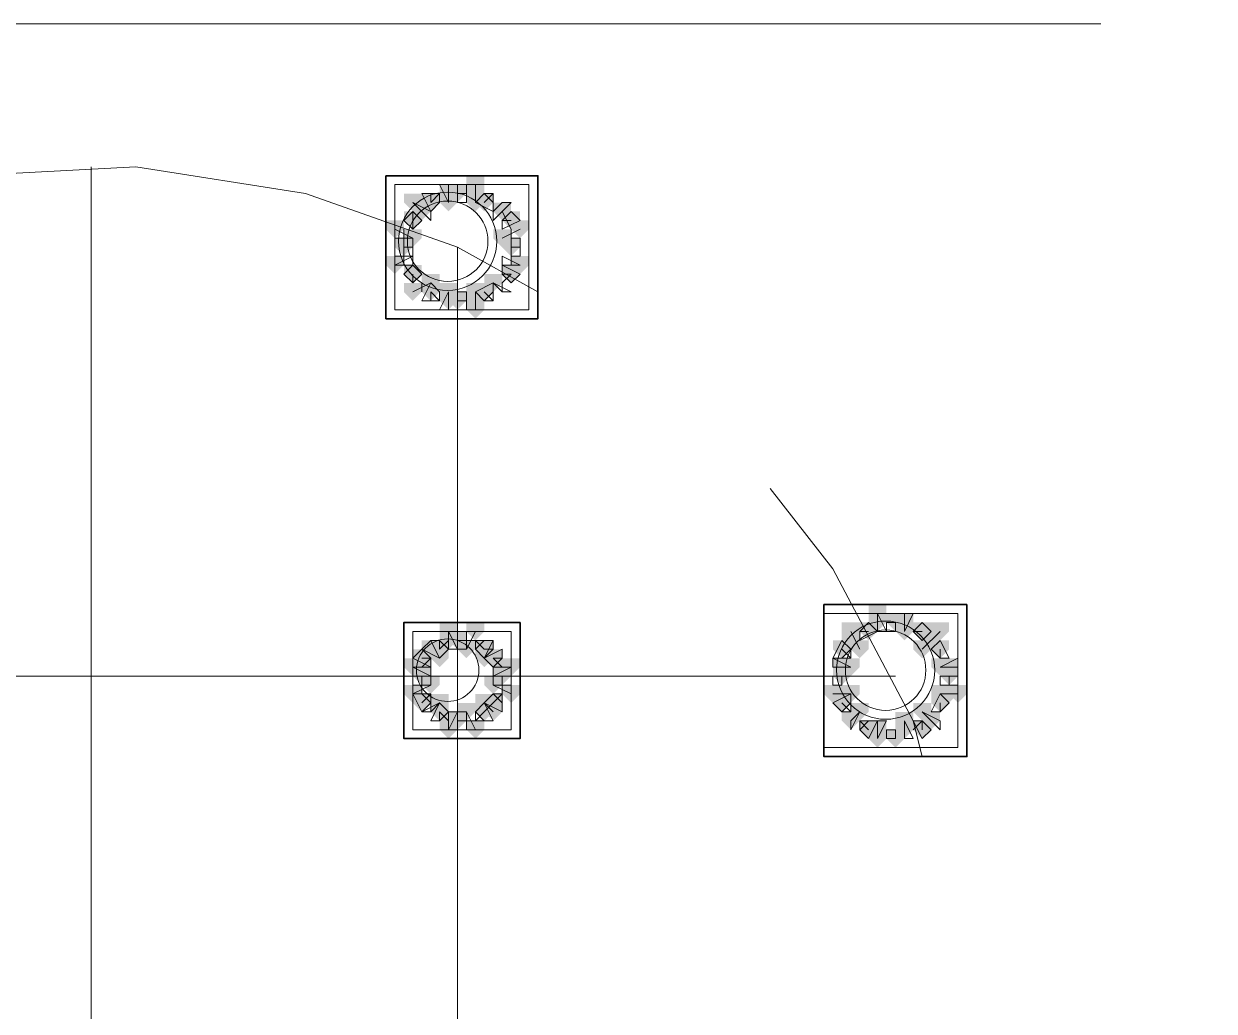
# Model space of a CAD drawing. Header units: millimetres. Extents: x 2315 to 4619, y 1334 to 1897.
# Drawn here: x 3723.54 to 3731.68, y 1554.92 to 1561.67 of the extents above; entities that cross this region are included whole.
import ezdxf

# ---------------------------------------------------------------- set-up
doc = ezdxf.new("R2010")
doc.units = ezdxf.units.MM
doc.linetypes.add('PDF_IMPORT', pattern=[1, 0.8, -0.2])
for name, color, linetype, true_color in [('PDF_10', 7, 'Continuous', 0x00b85c), ('PDF_AXIS', 7, 'Continuous', 0x00b85c), ('PDF_柱构件', 7, 'Continuous', 0x00b85c), ('PDF_转运站初步方案', 7, 'Continuous', 0x00b85c)]:
    doc.layers.add(name, color=color, linetype=linetype, true_color=true_color)
doc.layers.add('PDF_中心线层', color=1, linetype='Continuous')
doc.layers.add('PDF_粗实线层', color=7, linetype='Continuous')

msp = doc.modelspace()

# ---------------------------------------------------------------- hatches: boundary and pattern name
at = {"layer": 'PDF_10', "transparency": 33554559}
for points in [[(3726.3246, 1560.5093), (3726.2635, 1560.5093), (3726.2635, 1560.4482), (3726.3246, 1560.3871), (3726.3856, 1560.4482), (3726.3856, 1560.5093)], [(3726.3246, 1560.5093), (3726.2635, 1560.5093), (3726.2635, 1560.4482), (3726.3246, 1560.3871), (3726.3856, 1560.4482), (3726.3856, 1560.5093)], [(3726.5078, 1560.5703), (3726.4467, 1560.5703), (3726.4467, 1560.5093), (3726.5078, 1560.4482), (3726.5689, 1560.5093), (3726.5689, 1560.5703)], [(3726.5078, 1560.5703), (3726.4467, 1560.5703), (3726.4467, 1560.5093), (3726.5078, 1560.4482), (3726.5689, 1560.5093), (3726.5689, 1560.5703)], [(3726.6911, 1560.5093), (3726.63, 1560.5093), (3726.63, 1560.4482), (3726.6911, 1560.3871), (3726.7521, 1560.4482), (3726.7521, 1560.5093)], [(3726.6911, 1560.5093), (3726.63, 1560.5093), (3726.63, 1560.4482), (3726.6911, 1560.3871), (3726.7521, 1560.4482), (3726.7521, 1560.5093)], [(3726.2024, 1560.3871), (3726.1413, 1560.3871), (3726.1413, 1560.326), (3726.2024, 1560.2649), (3726.2635, 1560.326), (3726.2635, 1560.3871)], [(3726.2024, 1560.3871), (3726.1413, 1560.3871), (3726.1413, 1560.326), (3726.2024, 1560.2649), (3726.2635, 1560.326), (3726.2635, 1560.3871)], [(3726.2024, 1560.3871), (3726.1413, 1560.3871), (3726.1413, 1560.326), (3726.2024, 1560.2649), (3726.2635, 1560.326), (3726.2635, 1560.3871)], [(3726.8743, 1560.3871), (3726.8132, 1560.3871), (3726.8132, 1560.326), (3726.8743, 1560.2649), (3726.9354, 1560.326), (3726.9354, 1560.3871)], [(3726.8743, 1560.3871), (3726.8132, 1560.3871), (3726.8132, 1560.326), (3726.8743, 1560.2649), (3726.9354, 1560.326), (3726.9354, 1560.3871)], [(3726.1413, 1560.2039), (3726.0802, 1560.2039), (3726.0802, 1560.1428), (3726.1413, 1560.0817), (3726.2024, 1560.1428), (3726.2024, 1560.2039)], [(3726.1413, 1560.2039), (3726.0802, 1560.2039), (3726.0802, 1560.1428), (3726.1413, 1560.0817), (3726.2024, 1560.1428), (3726.2024, 1560.2039)], [(3726.8743, 1560.2039), (3726.8132, 1560.2039), (3726.8132, 1560.1428), (3726.8743, 1560.0817), (3726.9354, 1560.1428), (3726.9354, 1560.2039)], [(3726.8743, 1560.2039), (3726.8132, 1560.2039), (3726.8132, 1560.1428), (3726.8743, 1560.0817), (3726.9354, 1560.1428), (3726.9354, 1560.2039)], [(3726.2024, 1560.0206), (3726.1413, 1560.0206), (3726.1413, 1559.9595), (3726.2024, 1559.8985), (3726.2635, 1559.9595), (3726.2635, 1560.0206)], [(3726.2024, 1560.0206), (3726.1413, 1560.0206), (3726.1413, 1559.9595), (3726.2024, 1559.8985), (3726.2635, 1559.9595), (3726.2635, 1560.0206)], [(3726.2024, 1560.0206), (3726.1413, 1560.0206), (3726.1413, 1559.9595), (3726.2024, 1559.8985), (3726.2635, 1559.9595), (3726.2635, 1560.0206)], [(3726.8743, 1560.0206), (3726.8132, 1560.0206), (3726.8132, 1559.9595), (3726.8743, 1559.8985), (3726.9354, 1559.9595), (3726.9354, 1560.0206)], [(3726.8743, 1560.0206), (3726.8132, 1560.0206), (3726.8132, 1559.9595), (3726.8743, 1559.8985), (3726.9354, 1559.9595), (3726.9354, 1560.0206)], [(3726.3246, 1559.8985), (3726.2635, 1559.8985), (3726.2635, 1559.8374), (3726.3246, 1559.7763), (3726.3856, 1559.8374), (3726.3856, 1559.8985)], [(3726.3246, 1559.8985), (3726.2635, 1559.8985), (3726.2635, 1559.8374), (3726.3246, 1559.7763), (3726.3856, 1559.8374), (3726.3856, 1559.8985)], [(3726.6911, 1559.8985), (3726.63, 1559.8985), (3726.63, 1559.8374), (3726.6911, 1559.7763), (3726.7521, 1559.8374), (3726.7521, 1559.8985)], [(3726.6911, 1559.8985), (3726.63, 1559.8985), (3726.63, 1559.8374), (3726.6911, 1559.7763), (3726.7521, 1559.8374), (3726.7521, 1559.8985)], [(3726.5078, 1559.8374), (3726.4467, 1559.8374), (3726.4467, 1559.7763), (3726.5078, 1559.7152), (3726.5689, 1559.7763), (3726.5689, 1559.8374)], [(3726.5078, 1559.8374), (3726.4467, 1559.8374), (3726.4467, 1559.7763), (3726.5078, 1559.7152), (3726.5689, 1559.7763), (3726.5689, 1559.8374)], [(3729.3175, 1557.5774), (3729.2565, 1557.5774), (3729.2565, 1557.5163), (3729.3175, 1557.4552), (3729.3786, 1557.5163), (3729.3786, 1557.5774)], [(3729.3175, 1557.5774), (3729.2565, 1557.5774), (3729.2565, 1557.5163), (3729.3175, 1557.4552), (3729.3786, 1557.5163), (3729.3786, 1557.5774)], [(3729.5008, 1557.6385), (3729.4397, 1557.6385), (3729.4397, 1557.5774), (3729.5008, 1557.5163), (3729.5619, 1557.5774), (3729.5619, 1557.6385)], [(3729.5008, 1557.6385), (3729.4397, 1557.6385), (3729.4397, 1557.5774), (3729.5008, 1557.5163), (3729.5619, 1557.5774), (3729.5619, 1557.6385)], [(3729.684, 1557.5774), (3729.6229, 1557.5774), (3729.6229, 1557.5163), (3729.684, 1557.4552), (3729.7451, 1557.5163), (3729.7451, 1557.5774)], [(3729.684, 1557.5774), (3729.6229, 1557.5774), (3729.6229, 1557.5163), (3729.684, 1557.4552), (3729.7451, 1557.5163), (3729.7451, 1557.5774)], [(3729.684, 1557.5774), (3729.6229, 1557.5774), (3729.6229, 1557.5163), (3729.684, 1557.4552), (3729.7451, 1557.5163), (3729.7451, 1557.5774)], [(3726.5078, 1557.5163), (3726.4467, 1557.5163), (3726.4467, 1557.4552), (3726.5078, 1557.3941), (3726.5689, 1557.4552), (3726.5689, 1557.5163)], [(3726.5078, 1557.5163), (3726.4467, 1557.5163), (3726.4467, 1557.4552), (3726.5078, 1557.3941), (3726.5689, 1557.4552), (3726.5689, 1557.5163)], [(3726.3856, 1557.4552), (3726.3246, 1557.4552), (3726.3246, 1557.3941), (3726.3856, 1557.333), (3726.4467, 1557.3941), (3726.4467, 1557.4552)], [(3726.3856, 1557.4552), (3726.3246, 1557.4552), (3726.3246, 1557.3941), (3726.3856, 1557.333), (3726.4467, 1557.3941), (3726.4467, 1557.4552)], [(3726.6911, 1557.4552), (3726.63, 1557.4552), (3726.63, 1557.3941), (3726.6911, 1557.333), (3726.7521, 1557.3941), (3726.7521, 1557.4552)], [(3726.6911, 1557.4552), (3726.63, 1557.4552), (3726.63, 1557.3941), (3726.6911, 1557.333), (3726.7521, 1557.3941), (3726.7521, 1557.4552)], [(3729.1343, 1557.4552), (3729.0732, 1557.4552), (3729.0732, 1557.3941), (3729.1343, 1557.333), (3729.1954, 1557.3941), (3729.1954, 1557.4552)], [(3729.1343, 1557.4552), (3729.0732, 1557.4552), (3729.0732, 1557.3941), (3729.1343, 1557.333), (3729.1954, 1557.3941), (3729.1954, 1557.4552)], [(3729.8062, 1557.4552), (3729.7451, 1557.4552), (3729.7451, 1557.3941), (3729.8062, 1557.333), (3729.8673, 1557.3941), (3729.8673, 1557.4552)], [(3729.8062, 1557.4552), (3729.7451, 1557.4552), (3729.7451, 1557.3941), (3729.8062, 1557.333), (3729.8673, 1557.3941), (3729.8673, 1557.4552)], [(3726.2635, 1557.3941), (3726.2024, 1557.3941), (3726.2024, 1557.333), (3726.2635, 1557.272), (3726.3246, 1557.333), (3726.3246, 1557.3941)], [(3726.2635, 1557.3941), (3726.2024, 1557.3941), (3726.2024, 1557.333), (3726.2635, 1557.272), (3726.3246, 1557.333), (3726.3246, 1557.3941)], [(3726.7521, 1557.3941), (3726.6911, 1557.3941), (3726.6911, 1557.333), (3726.7521, 1557.272), (3726.8132, 1557.333), (3726.8132, 1557.3941)], [(3726.7521, 1557.3941), (3726.6911, 1557.3941), (3726.6911, 1557.333), (3726.7521, 1557.272), (3726.8132, 1557.333), (3726.8132, 1557.3941)], [(3726.2635, 1557.272), (3726.2024, 1557.272), (3726.2024, 1557.2109), (3726.2635, 1557.1498), (3726.3246, 1557.2109), (3726.3246, 1557.272)], [(3726.2635, 1557.272), (3726.2024, 1557.272), (3726.2024, 1557.2109), (3726.2635, 1557.1498), (3726.3246, 1557.2109), (3726.3246, 1557.272)], [(3726.8132, 1557.272), (3726.7521, 1557.272), (3726.7521, 1557.2109), (3726.8132, 1557.1498), (3726.8743, 1557.2109), (3726.8743, 1557.272)], [(3726.8132, 1557.272), (3726.7521, 1557.272), (3726.7521, 1557.2109), (3726.8132, 1557.1498), (3726.8743, 1557.2109), (3726.8743, 1557.272)], [(3729.1343, 1557.272), (3729.0732, 1557.272), (3729.0732, 1557.2109), (3729.1343, 1557.1498), (3729.1954, 1557.2109), (3729.1954, 1557.272)], [(3729.1343, 1557.272), (3729.0732, 1557.272), (3729.0732, 1557.2109), (3729.1343, 1557.1498), (3729.1954, 1557.2109), (3729.1954, 1557.272)], [(3729.8673, 1557.272), (3729.8062, 1557.272), (3729.8062, 1557.2109), (3729.8673, 1557.1498), (3729.9284, 1557.2109), (3729.9284, 1557.272)], [(3729.8673, 1557.272), (3729.8062, 1557.272), (3729.8062, 1557.2109), (3729.8673, 1557.1498), (3729.9284, 1557.2109), (3729.9284, 1557.272)], [(3726.2635, 1557.0887), (3726.2024, 1557.0887), (3726.2024, 1557.0276), (3726.2635, 1556.9666), (3726.3246, 1557.0276), (3726.3246, 1557.0887)], [(3726.2635, 1557.0887), (3726.2024, 1557.0887), (3726.2024, 1557.0276), (3726.2635, 1556.9666), (3726.3246, 1557.0276), (3726.3246, 1557.0887)], [(3726.7521, 1557.0887), (3726.6911, 1557.0887), (3726.6911, 1557.0276), (3726.7521, 1556.9666), (3726.8132, 1557.0276), (3726.8132, 1557.0887)], [(3726.7521, 1557.0887), (3726.6911, 1557.0887), (3726.6911, 1557.0276), (3726.7521, 1556.9666), (3726.8132, 1557.0276), (3726.8132, 1557.0887)], [(3729.1343, 1557.0887), (3729.0732, 1557.0887), (3729.0732, 1557.0276), (3729.1343, 1556.9666), (3729.1954, 1557.0276), (3729.1954, 1557.0887)], [(3729.1343, 1557.0887), (3729.0732, 1557.0887), (3729.0732, 1557.0276), (3729.1343, 1556.9666), (3729.1954, 1557.0276), (3729.1954, 1557.0887)], [(3729.8062, 1557.0887), (3729.7451, 1557.0887), (3729.7451, 1557.0276), (3729.8062, 1556.9666), (3729.8673, 1557.0276), (3729.8673, 1557.0887)], [(3729.8062, 1557.0887), (3729.7451, 1557.0887), (3729.7451, 1557.0276), (3729.8062, 1556.9666), (3729.8673, 1557.0276), (3729.8673, 1557.0887)], [(3726.3856, 1557.0276), (3726.3246, 1557.0276), (3726.3246, 1556.9666), (3726.3856, 1556.9055), (3726.4467, 1556.9666), (3726.4467, 1557.0276)], [(3726.3856, 1557.0276), (3726.3246, 1557.0276), (3726.3246, 1556.9666), (3726.3856, 1556.9055), (3726.4467, 1556.9666), (3726.4467, 1557.0276)], [(3726.6911, 1557.0276), (3726.63, 1557.0276), (3726.63, 1556.9666), (3726.6911, 1556.9055), (3726.7521, 1556.9666), (3726.7521, 1557.0276)], [(3726.6911, 1557.0276), (3726.63, 1557.0276), (3726.63, 1556.9666), (3726.6911, 1556.9055), (3726.7521, 1556.9666), (3726.7521, 1557.0276)], [(3726.5078, 1556.9666), (3726.4467, 1556.9666), (3726.4467, 1556.9055), (3726.5078, 1556.8444), (3726.5689, 1556.9055), (3726.5689, 1556.9666)], [(3726.5078, 1556.9666), (3726.4467, 1556.9666), (3726.4467, 1556.9055), (3726.5078, 1556.8444), (3726.5689, 1556.9055), (3726.5689, 1556.9666)], [(3726.5078, 1556.9666), (3726.4467, 1556.9666), (3726.4467, 1556.9055), (3726.5078, 1556.8444), (3726.5689, 1556.9055), (3726.5689, 1556.9666)], [(3729.3175, 1556.9055), (3729.2565, 1556.9055), (3729.2565, 1556.8444), (3729.3175, 1556.7833), (3729.3786, 1556.8444), (3729.3786, 1556.9055)], [(3729.3175, 1556.9055), (3729.2565, 1556.9055), (3729.2565, 1556.8444), (3729.3175, 1556.7833), (3729.3786, 1556.8444), (3729.3786, 1556.9055)], [(3729.5008, 1556.8444), (3729.4397, 1556.8444), (3729.4397, 1556.7833), (3729.5008, 1556.7222), (3729.5619, 1556.7833), (3729.5619, 1556.8444)], [(3729.5008, 1556.8444), (3729.4397, 1556.8444), (3729.4397, 1556.7833), (3729.5008, 1556.7222), (3729.5619, 1556.7833), (3729.5619, 1556.8444)], [(3729.684, 1556.9055), (3729.6229, 1556.9055), (3729.6229, 1556.8444), (3729.684, 1556.7833), (3729.7451, 1556.8444), (3729.7451, 1556.9055)], [(3729.684, 1556.9055), (3729.6229, 1556.9055), (3729.6229, 1556.8444), (3729.684, 1556.7833), (3729.7451, 1556.8444), (3729.7451, 1556.9055)]]:
    msp.add_hatch(color=6, dxfattribs=at).paths.add_polyline_path(points)
at = {"layer": 'PDF_柱构件', "transparency": 33554559}
for points in [[(3726.63, 1560.6314), (3726.5689, 1560.6314), (3726.5689, 1560.5703), (3726.63, 1560.5093), (3726.6911, 1560.5703), (3726.6911, 1560.6314)], [(3726.2024, 1560.5093), (3726.1413, 1560.5093), (3726.1413, 1560.4482), (3726.2024, 1560.3871), (3726.2635, 1560.4482), (3726.2635, 1560.5093)], [(3726.4467, 1560.5703), (3726.3856, 1560.5703), (3726.3856, 1560.5093), (3726.4467, 1560.4482), (3726.5078, 1560.5093), (3726.5078, 1560.5703)], [(3726.4467, 1560.5093), (3726.3856, 1560.5093), (3726.3856, 1560.4482), (3726.4467, 1560.3871), (3726.5078, 1560.4482), (3726.5078, 1560.5093)], [(3726.63, 1560.5703), (3726.5689, 1560.5703), (3726.5689, 1560.5093), (3726.63, 1560.4482), (3726.6911, 1560.5093), (3726.6911, 1560.5703)], [(3726.63, 1560.5093), (3726.5689, 1560.5093), (3726.5689, 1560.4482), (3726.63, 1560.3871), (3726.6911, 1560.4482), (3726.6911, 1560.5093)], [(3726.2635, 1560.4482), (3726.2024, 1560.4482), (3726.2024, 1560.3871), (3726.2635, 1560.326), (3726.3246, 1560.3871), (3726.3246, 1560.4482)], [(3726.8132, 1560.4482), (3726.7521, 1560.4482), (3726.7521, 1560.3871), (3726.8132, 1560.326), (3726.8743, 1560.3871), (3726.8743, 1560.4482)], [(3726.0802, 1560.326), (3726.0192, 1560.326), (3726.0192, 1560.2649), (3726.0802, 1560.2039), (3726.1413, 1560.2649), (3726.1413, 1560.326)], [(3726.2024, 1560.2649), (3726.1413, 1560.2649), (3726.1413, 1560.2039), (3726.2024, 1560.1428), (3726.2635, 1560.2039), (3726.2635, 1560.2649)], [(3726.8132, 1560.2649), (3726.7521, 1560.2649), (3726.7521, 1560.2039), (3726.8132, 1560.1428), (3726.8743, 1560.2039), (3726.8743, 1560.2649)], [(3726.9354, 1560.326), (3726.8743, 1560.326), (3726.8743, 1560.2649), (3726.9354, 1560.2039), (3726.9965, 1560.2649), (3726.9965, 1560.326)], [(3726.0802, 1560.0817), (3726.0192, 1560.0817), (3726.0192, 1560.0206), (3726.0802, 1559.9595), (3726.1413, 1560.0206), (3726.1413, 1560.0817)], [(3726.9354, 1560.0817), (3726.8743, 1560.0817), (3726.8743, 1560.0206), (3726.9354, 1559.9595), (3726.9965, 1560.0206), (3726.9965, 1560.0817)], [(3726.3246, 1559.9595), (3726.2635, 1559.9595), (3726.2635, 1559.8985), (3726.3246, 1559.8374), (3726.3856, 1559.8985), (3726.3856, 1559.9595)], [(3726.7521, 1559.9595), (3726.6911, 1559.9595), (3726.6911, 1559.8985), (3726.7521, 1559.8374), (3726.8132, 1559.8985), (3726.8132, 1559.9595)], [(3726.2024, 1559.8985), (3726.1413, 1559.8985), (3726.1413, 1559.8374), (3726.2024, 1559.7763), (3726.2635, 1559.8374), (3726.2635, 1559.8985)], [(3726.4467, 1559.8985), (3726.3856, 1559.8985), (3726.3856, 1559.8374), (3726.4467, 1559.7763), (3726.5078, 1559.8374), (3726.5078, 1559.8985)], [(3726.63, 1559.8985), (3726.5689, 1559.8985), (3726.5689, 1559.8374), (3726.63, 1559.7763), (3726.6911, 1559.8374), (3726.6911, 1559.8985)], [(3726.4467, 1559.8374), (3726.3856, 1559.8374), (3726.3856, 1559.7763), (3726.4467, 1559.7152), (3726.5078, 1559.7763), (3726.5078, 1559.8374)], [(3726.63, 1559.8374), (3726.5689, 1559.8374), (3726.5689, 1559.7763), (3726.63, 1559.7152), (3726.6911, 1559.7763), (3726.6911, 1559.8374)], [(3726.63, 1559.7763), (3726.5689, 1559.7763), (3726.5689, 1559.7152), (3726.63, 1559.6541), (3726.6911, 1559.7152), (3726.6911, 1559.7763)], [(3729.3786, 1557.6995), (3729.3175, 1557.6995), (3729.3175, 1557.6385), (3729.3786, 1557.5774), (3729.4397, 1557.6385), (3729.4397, 1557.6995)], [(3726.4467, 1557.5774), (3726.3856, 1557.5774), (3726.3856, 1557.5163), (3726.4467, 1557.4552), (3726.5078, 1557.5163), (3726.5078, 1557.5774)], [(3726.63, 1557.5774), (3726.5689, 1557.5774), (3726.5689, 1557.5163), (3726.63, 1557.4552), (3726.6911, 1557.5163), (3726.6911, 1557.5774)], [(3729.1954, 1557.5774), (3729.1343, 1557.5774), (3729.1343, 1557.5163), (3729.1954, 1557.4552), (3729.2565, 1557.5163), (3729.2565, 1557.5774)], [(3729.3786, 1557.6385), (3729.3175, 1557.6385), (3729.3175, 1557.5774), (3729.3786, 1557.5163), (3729.4397, 1557.5774), (3729.4397, 1557.6385)], [(3729.5619, 1557.6385), (3729.5008, 1557.6385), (3729.5008, 1557.5774), (3729.5619, 1557.5163), (3729.6229, 1557.5774), (3729.6229, 1557.6385)], [(3729.5619, 1557.5774), (3729.5008, 1557.5774), (3729.5008, 1557.5163), (3729.5619, 1557.4552), (3729.6229, 1557.5163), (3729.6229, 1557.5774)], [(3729.8062, 1557.5774), (3729.7451, 1557.5774), (3729.7451, 1557.5163), (3729.8062, 1557.4552), (3729.8673, 1557.5163), (3729.8673, 1557.5774)], [(3726.4467, 1557.5163), (3726.3856, 1557.5163), (3726.3856, 1557.4552), (3726.4467, 1557.3941), (3726.5078, 1557.4552), (3726.5078, 1557.5163)], [(3729.1954, 1557.5163), (3729.1343, 1557.5163), (3729.1343, 1557.4552), (3729.1954, 1557.3941), (3729.2565, 1557.4552), (3729.2565, 1557.5163)], [(3729.7451, 1557.5163), (3729.684, 1557.5163), (3729.684, 1557.4552), (3729.7451, 1557.3941), (3729.8062, 1557.4552), (3729.8062, 1557.5163)], [(3726.3246, 1557.4552), (3726.2635, 1557.4552), (3726.2635, 1557.3941), (3726.3246, 1557.333), (3726.3856, 1557.3941), (3726.3856, 1557.4552)], [(3726.5689, 1557.4552), (3726.5078, 1557.4552), (3726.5078, 1557.3941), (3726.5689, 1557.333), (3726.63, 1557.3941), (3726.63, 1557.4552)], [(3729.2565, 1557.4552), (3729.1954, 1557.4552), (3729.1954, 1557.3941), (3729.2565, 1557.333), (3729.3175, 1557.3941), (3729.3175, 1557.4552)], [(3729.684, 1557.4552), (3729.6229, 1557.4552), (3729.6229, 1557.3941), (3729.684, 1557.333), (3729.7451, 1557.3941), (3729.7451, 1557.4552)], [(3726.2024, 1557.333), (3726.1413, 1557.333), (3726.1413, 1557.272), (3726.2024, 1557.2109), (3726.2635, 1557.272), (3726.2635, 1557.333)], [(3726.2635, 1557.333), (3726.2024, 1557.333), (3726.2024, 1557.272), (3726.2635, 1557.2109), (3726.3246, 1557.272), (3726.3246, 1557.333)], [(3726.3856, 1557.3941), (3726.3246, 1557.3941), (3726.3246, 1557.333), (3726.3856, 1557.272), (3726.4467, 1557.333), (3726.4467, 1557.3941)], [(3726.6911, 1557.3941), (3726.63, 1557.3941), (3726.63, 1557.333), (3726.6911, 1557.272), (3726.7521, 1557.333), (3726.7521, 1557.3941)], [(3726.8132, 1557.333), (3726.7521, 1557.333), (3726.7521, 1557.272), (3726.8132, 1557.2109), (3726.8743, 1557.272), (3726.8743, 1557.333)], [(3726.8743, 1557.333), (3726.8132, 1557.333), (3726.8132, 1557.272), (3726.8743, 1557.2109), (3726.9354, 1557.272), (3726.9354, 1557.333)], [(3729.1343, 1557.333), (3729.0732, 1557.333), (3729.0732, 1557.272), (3729.1343, 1557.2109), (3729.1954, 1557.272), (3729.1954, 1557.333)], [(3729.1954, 1557.333), (3729.1343, 1557.333), (3729.1343, 1557.272), (3729.1954, 1557.2109), (3729.2565, 1557.272), (3729.2565, 1557.333)], [(3729.8062, 1557.333), (3729.7451, 1557.333), (3729.7451, 1557.272), (3729.8062, 1557.2109), (3729.8673, 1557.272), (3729.8673, 1557.333)], [(3729.8673, 1557.333), (3729.8062, 1557.333), (3729.8062, 1557.272), (3729.8673, 1557.2109), (3729.9284, 1557.272), (3729.9284, 1557.333)], [(3726.3246, 1557.2109), (3726.2635, 1557.2109), (3726.2635, 1557.1498), (3726.3246, 1557.0887), (3726.3856, 1557.1498), (3726.3856, 1557.2109)], [(3726.7521, 1557.2109), (3726.6911, 1557.2109), (3726.6911, 1557.1498), (3726.7521, 1557.0887), (3726.8132, 1557.1498), (3726.8132, 1557.2109)], [(3726.2024, 1557.1498), (3726.1413, 1557.1498), (3726.1413, 1557.0887), (3726.2024, 1557.0276), (3726.2635, 1557.0887), (3726.2635, 1557.1498)], [(3726.3856, 1557.0887), (3726.3246, 1557.0887), (3726.3246, 1557.0276), (3726.3856, 1556.9666), (3726.4467, 1557.0276), (3726.4467, 1557.0887)], [(3726.6911, 1557.0887), (3726.63, 1557.0887), (3726.63, 1557.0276), (3726.6911, 1556.9666), (3726.7521, 1557.0276), (3726.7521, 1557.0887)], [(3726.8743, 1557.1498), (3726.8132, 1557.1498), (3726.8132, 1557.0887), (3726.8743, 1557.0276), (3726.9354, 1557.0887), (3726.9354, 1557.1498)], [(3729.0732, 1557.1498), (3729.0121, 1557.1498), (3729.0121, 1557.0887), (3729.0732, 1557.0276), (3729.1343, 1557.0887), (3729.1343, 1557.1498)], [(3729.1343, 1557.1498), (3729.0732, 1557.1498), (3729.0732, 1557.0887), (3729.1343, 1557.0276), (3729.1954, 1557.0887), (3729.1954, 1557.1498)], [(3729.1954, 1557.1498), (3729.1343, 1557.1498), (3729.1343, 1557.0887), (3729.1954, 1557.0276), (3729.2565, 1557.0887), (3729.2565, 1557.1498)], [(3729.8062, 1557.1498), (3729.7451, 1557.1498), (3729.7451, 1557.0887), (3729.8062, 1557.0276), (3729.8673, 1557.0887), (3729.8673, 1557.1498)], [(3729.8673, 1557.1498), (3729.8062, 1557.1498), (3729.8062, 1557.0887), (3729.8673, 1557.0276), (3729.9284, 1557.0887), (3729.9284, 1557.1498)], [(3729.9284, 1557.1498), (3729.8673, 1557.1498), (3729.8673, 1557.0887), (3729.9284, 1557.0276), (3729.9894, 1557.0887), (3729.9894, 1557.1498)], [(3726.5689, 1557.0276), (3726.5078, 1557.0276), (3726.5078, 1556.9666), (3726.5689, 1556.9055), (3726.63, 1556.9666), (3726.63, 1557.0276)], [(3726.7521, 1557.0276), (3726.6911, 1557.0276), (3726.6911, 1556.9666), (3726.7521, 1556.9055), (3726.8132, 1556.9666), (3726.8132, 1557.0276)], [(3729.2565, 1557.0276), (3729.1954, 1557.0276), (3729.1954, 1556.9666), (3729.2565, 1556.9055), (3729.3175, 1556.9666), (3729.3175, 1557.0276)], [(3729.684, 1557.0276), (3729.6229, 1557.0276), (3729.6229, 1556.9666), (3729.684, 1556.9055), (3729.7451, 1556.9666), (3729.7451, 1557.0276)], [(3726.4467, 1556.9666), (3726.3856, 1556.9666), (3726.3856, 1556.9055), (3726.4467, 1556.8444), (3726.5078, 1556.9055), (3726.5078, 1556.9666)], [(3729.1954, 1556.9666), (3729.1343, 1556.9666), (3729.1343, 1556.9055), (3729.1954, 1556.8444), (3729.2565, 1556.9055), (3729.2565, 1556.9666)], [(3729.5619, 1556.9666), (3729.5008, 1556.9666), (3729.5008, 1556.9055), (3729.5619, 1556.8444), (3729.6229, 1556.9055), (3729.6229, 1556.9666)], [(3729.7451, 1556.9666), (3729.684, 1556.9666), (3729.684, 1556.9055), (3729.7451, 1556.8444), (3729.8062, 1556.9055), (3729.8062, 1556.9666)], [(3726.4467, 1556.9055), (3726.3856, 1556.9055), (3726.3856, 1556.8444), (3726.4467, 1556.7833), (3726.5078, 1556.8444), (3726.5078, 1556.9055)], [(3726.63, 1556.9055), (3726.5689, 1556.9055), (3726.5689, 1556.8444), (3726.63, 1556.7833), (3726.6911, 1556.8444), (3726.6911, 1556.9055)], [(3729.3786, 1556.9055), (3729.3175, 1556.9055), (3729.3175, 1556.8444), (3729.3786, 1556.7833), (3729.4397, 1556.8444), (3729.4397, 1556.9055)], [(3729.3786, 1556.8444), (3729.3175, 1556.8444), (3729.3175, 1556.7833), (3729.3786, 1556.7222), (3729.4397, 1556.7833), (3729.4397, 1556.8444)], [(3729.5619, 1556.9055), (3729.5008, 1556.9055), (3729.5008, 1556.8444), (3729.5619, 1556.7833), (3729.6229, 1556.8444), (3729.6229, 1556.9055)]]:
    msp.add_hatch(color=6, dxfattribs=at).paths.add_polyline_path(points)
at = {"layer": 'PDF_转运站初步方案', "transparency": 33554559}
for points in [[(3726.3246, 1560.5093), (3726.2635, 1560.5093), (3726.2635, 1560.4482), (3726.3246, 1560.3871), (3726.3856, 1560.4482), (3726.3856, 1560.5093)], [(3726.3246, 1560.5093), (3726.2635, 1560.5093), (3726.2635, 1560.4482), (3726.3246, 1560.3871), (3726.3856, 1560.4482), (3726.3856, 1560.5093)], [(3726.5078, 1560.5703), (3726.4467, 1560.5703), (3726.4467, 1560.5093), (3726.5078, 1560.4482), (3726.5689, 1560.5093), (3726.5689, 1560.5703)], [(3726.5078, 1560.5703), (3726.4467, 1560.5703), (3726.4467, 1560.5093), (3726.5078, 1560.4482), (3726.5689, 1560.5093), (3726.5689, 1560.5703)], [(3726.6911, 1560.5093), (3726.63, 1560.5093), (3726.63, 1560.4482), (3726.6911, 1560.3871), (3726.7521, 1560.4482), (3726.7521, 1560.5093)], [(3726.6911, 1560.5093), (3726.63, 1560.5093), (3726.63, 1560.4482), (3726.6911, 1560.3871), (3726.7521, 1560.4482), (3726.7521, 1560.5093)], [(3726.2024, 1560.3871), (3726.1413, 1560.3871), (3726.1413, 1560.326), (3726.2024, 1560.2649), (3726.2635, 1560.326), (3726.2635, 1560.3871)], [(3726.2024, 1560.3871), (3726.1413, 1560.3871), (3726.1413, 1560.326), (3726.2024, 1560.2649), (3726.2635, 1560.326), (3726.2635, 1560.3871)], [(3726.8743, 1560.3871), (3726.8132, 1560.3871), (3726.8132, 1560.326), (3726.8743, 1560.2649), (3726.9354, 1560.326), (3726.9354, 1560.3871)], [(3726.8743, 1560.3871), (3726.8132, 1560.3871), (3726.8132, 1560.326), (3726.8743, 1560.2649), (3726.9354, 1560.326), (3726.9354, 1560.3871)], [(3726.1413, 1560.2039), (3726.0802, 1560.2039), (3726.0802, 1560.1428), (3726.1413, 1560.0817), (3726.2024, 1560.1428), (3726.2024, 1560.2039)], [(3726.1413, 1560.2039), (3726.0802, 1560.2039), (3726.0802, 1560.1428), (3726.1413, 1560.0817), (3726.2024, 1560.1428), (3726.2024, 1560.2039)], [(3726.8743, 1560.2039), (3726.8132, 1560.2039), (3726.8132, 1560.1428), (3726.8743, 1560.0817), (3726.9354, 1560.1428), (3726.9354, 1560.2039)], [(3726.8743, 1560.2039), (3726.8132, 1560.2039), (3726.8132, 1560.1428), (3726.8743, 1560.0817), (3726.9354, 1560.1428), (3726.9354, 1560.2039)], [(3726.2024, 1560.0206), (3726.1413, 1560.0206), (3726.1413, 1559.9595), (3726.2024, 1559.8985), (3726.2635, 1559.9595), (3726.2635, 1560.0206)], [(3726.2024, 1560.0206), (3726.1413, 1560.0206), (3726.1413, 1559.9595), (3726.2024, 1559.8985), (3726.2635, 1559.9595), (3726.2635, 1560.0206)], [(3726.8743, 1560.0206), (3726.8132, 1560.0206), (3726.8132, 1559.9595), (3726.8743, 1559.8985), (3726.9354, 1559.9595), (3726.9354, 1560.0206)], [(3726.8743, 1560.0206), (3726.8132, 1560.0206), (3726.8132, 1559.9595), (3726.8743, 1559.8985), (3726.9354, 1559.9595), (3726.9354, 1560.0206)], [(3726.3246, 1559.8985), (3726.2635, 1559.8985), (3726.2635, 1559.8374), (3726.3246, 1559.7763), (3726.3856, 1559.8374), (3726.3856, 1559.8985)], [(3726.3246, 1559.8985), (3726.2635, 1559.8985), (3726.2635, 1559.8374), (3726.3246, 1559.7763), (3726.3856, 1559.8374), (3726.3856, 1559.8985)], [(3726.6911, 1559.8985), (3726.63, 1559.8985), (3726.63, 1559.8374), (3726.6911, 1559.7763), (3726.7521, 1559.8374), (3726.7521, 1559.8985)], [(3726.6911, 1559.8985), (3726.63, 1559.8985), (3726.63, 1559.8374), (3726.6911, 1559.7763), (3726.7521, 1559.8374), (3726.7521, 1559.8985)], [(3726.5078, 1559.8374), (3726.4467, 1559.8374), (3726.4467, 1559.7763), (3726.5078, 1559.7152), (3726.5689, 1559.7763), (3726.5689, 1559.8374)], [(3726.5078, 1559.8374), (3726.4467, 1559.8374), (3726.4467, 1559.7763), (3726.5078, 1559.7152), (3726.5689, 1559.7763), (3726.5689, 1559.8374)], [(3729.3175, 1557.5774), (3729.2565, 1557.5774), (3729.2565, 1557.5163), (3729.3175, 1557.4552), (3729.3786, 1557.5163), (3729.3786, 1557.5774)], [(3729.3175, 1557.5774), (3729.2565, 1557.5774), (3729.2565, 1557.5163), (3729.3175, 1557.4552), (3729.3786, 1557.5163), (3729.3786, 1557.5774)], [(3729.5008, 1557.6385), (3729.4397, 1557.6385), (3729.4397, 1557.5774), (3729.5008, 1557.5163), (3729.5619, 1557.5774), (3729.5619, 1557.6385)], [(3729.5008, 1557.6385), (3729.4397, 1557.6385), (3729.4397, 1557.5774), (3729.5008, 1557.5163), (3729.5619, 1557.5774), (3729.5619, 1557.6385)], [(3729.684, 1557.5774), (3729.6229, 1557.5774), (3729.6229, 1557.5163), (3729.684, 1557.4552), (3729.7451, 1557.5163), (3729.7451, 1557.5774)], [(3729.684, 1557.5774), (3729.6229, 1557.5774), (3729.6229, 1557.5163), (3729.684, 1557.4552), (3729.7451, 1557.5163), (3729.7451, 1557.5774)], [(3726.5078, 1557.5163), (3726.4467, 1557.5163), (3726.4467, 1557.4552), (3726.5078, 1557.3941), (3726.5689, 1557.4552), (3726.5689, 1557.5163)], [(3726.5078, 1557.5163), (3726.4467, 1557.5163), (3726.4467, 1557.4552), (3726.5078, 1557.3941), (3726.5689, 1557.4552), (3726.5689, 1557.5163)], [(3726.3856, 1557.4552), (3726.3246, 1557.4552), (3726.3246, 1557.3941), (3726.3856, 1557.333), (3726.4467, 1557.3941), (3726.4467, 1557.4552)], [(3726.3856, 1557.4552), (3726.3246, 1557.4552), (3726.3246, 1557.3941), (3726.3856, 1557.333), (3726.4467, 1557.3941), (3726.4467, 1557.4552)], [(3726.6911, 1557.4552), (3726.63, 1557.4552), (3726.63, 1557.3941), (3726.6911, 1557.333), (3726.7521, 1557.3941), (3726.7521, 1557.4552)], [(3726.6911, 1557.4552), (3726.63, 1557.4552), (3726.63, 1557.3941), (3726.6911, 1557.333), (3726.7521, 1557.3941), (3726.7521, 1557.4552)], [(3729.1343, 1557.4552), (3729.0732, 1557.4552), (3729.0732, 1557.3941), (3729.1343, 1557.333), (3729.1954, 1557.3941), (3729.1954, 1557.4552)], [(3729.1343, 1557.4552), (3729.0732, 1557.4552), (3729.0732, 1557.3941), (3729.1343, 1557.333), (3729.1954, 1557.3941), (3729.1954, 1557.4552)], [(3729.8062, 1557.4552), (3729.7451, 1557.4552), (3729.7451, 1557.3941), (3729.8062, 1557.333), (3729.8673, 1557.3941), (3729.8673, 1557.4552)], [(3729.8062, 1557.4552), (3729.7451, 1557.4552), (3729.7451, 1557.3941), (3729.8062, 1557.333), (3729.8673, 1557.3941), (3729.8673, 1557.4552)], [(3726.2635, 1557.3941), (3726.2024, 1557.3941), (3726.2024, 1557.333), (3726.2635, 1557.272), (3726.3246, 1557.333), (3726.3246, 1557.3941)], [(3726.2635, 1557.3941), (3726.2024, 1557.3941), (3726.2024, 1557.333), (3726.2635, 1557.272), (3726.3246, 1557.333), (3726.3246, 1557.3941)], [(3726.7521, 1557.3941), (3726.6911, 1557.3941), (3726.6911, 1557.333), (3726.7521, 1557.272), (3726.8132, 1557.333), (3726.8132, 1557.3941)], [(3726.7521, 1557.3941), (3726.6911, 1557.3941), (3726.6911, 1557.333), (3726.7521, 1557.272), (3726.8132, 1557.333), (3726.8132, 1557.3941)], [(3726.2635, 1557.272), (3726.2024, 1557.272), (3726.2024, 1557.2109), (3726.2635, 1557.1498), (3726.3246, 1557.2109), (3726.3246, 1557.272)], [(3726.2635, 1557.272), (3726.2024, 1557.272), (3726.2024, 1557.2109), (3726.2635, 1557.1498), (3726.3246, 1557.2109), (3726.3246, 1557.272)], [(3726.8132, 1557.272), (3726.7521, 1557.272), (3726.7521, 1557.2109), (3726.8132, 1557.1498), (3726.8743, 1557.2109), (3726.8743, 1557.272)], [(3726.8132, 1557.272), (3726.7521, 1557.272), (3726.7521, 1557.2109), (3726.8132, 1557.1498), (3726.8743, 1557.2109), (3726.8743, 1557.272)], [(3729.1343, 1557.272), (3729.0732, 1557.272), (3729.0732, 1557.2109), (3729.1343, 1557.1498), (3729.1954, 1557.2109), (3729.1954, 1557.272)], [(3729.1343, 1557.272), (3729.0732, 1557.272), (3729.0732, 1557.2109), (3729.1343, 1557.1498), (3729.1954, 1557.2109), (3729.1954, 1557.272)], [(3729.8673, 1557.272), (3729.8062, 1557.272), (3729.8062, 1557.2109), (3729.8673, 1557.1498), (3729.9284, 1557.2109), (3729.9284, 1557.272)], [(3729.8673, 1557.272), (3729.8062, 1557.272), (3729.8062, 1557.2109), (3729.8673, 1557.1498), (3729.9284, 1557.2109), (3729.9284, 1557.272)], [(3726.2635, 1557.0887), (3726.2024, 1557.0887), (3726.2024, 1557.0276), (3726.2635, 1556.9666), (3726.3246, 1557.0276), (3726.3246, 1557.0887)], [(3726.2635, 1557.0887), (3726.2024, 1557.0887), (3726.2024, 1557.0276), (3726.2635, 1556.9666), (3726.3246, 1557.0276), (3726.3246, 1557.0887)], [(3726.7521, 1557.0887), (3726.6911, 1557.0887), (3726.6911, 1557.0276), (3726.7521, 1556.9666), (3726.8132, 1557.0276), (3726.8132, 1557.0887)], [(3726.7521, 1557.0887), (3726.6911, 1557.0887), (3726.6911, 1557.0276), (3726.7521, 1556.9666), (3726.8132, 1557.0276), (3726.8132, 1557.0887)], [(3729.1343, 1557.0887), (3729.0732, 1557.0887), (3729.0732, 1557.0276), (3729.1343, 1556.9666), (3729.1954, 1557.0276), (3729.1954, 1557.0887)], [(3729.1343, 1557.0887), (3729.0732, 1557.0887), (3729.0732, 1557.0276), (3729.1343, 1556.9666), (3729.1954, 1557.0276), (3729.1954, 1557.0887)], [(3729.8062, 1557.0887), (3729.7451, 1557.0887), (3729.7451, 1557.0276), (3729.8062, 1556.9666), (3729.8673, 1557.0276), (3729.8673, 1557.0887)], [(3729.8062, 1557.0887), (3729.7451, 1557.0887), (3729.7451, 1557.0276), (3729.8062, 1556.9666), (3729.8673, 1557.0276), (3729.8673, 1557.0887)], [(3726.3856, 1557.0276), (3726.3246, 1557.0276), (3726.3246, 1556.9666), (3726.3856, 1556.9055), (3726.4467, 1556.9666), (3726.4467, 1557.0276)], [(3726.3856, 1557.0276), (3726.3246, 1557.0276), (3726.3246, 1556.9666), (3726.3856, 1556.9055), (3726.4467, 1556.9666), (3726.4467, 1557.0276)], [(3726.6911, 1557.0276), (3726.63, 1557.0276), (3726.63, 1556.9666), (3726.6911, 1556.9055), (3726.7521, 1556.9666), (3726.7521, 1557.0276)], [(3726.6911, 1557.0276), (3726.63, 1557.0276), (3726.63, 1556.9666), (3726.6911, 1556.9055), (3726.7521, 1556.9666), (3726.7521, 1557.0276)], [(3726.5078, 1556.9666), (3726.4467, 1556.9666), (3726.4467, 1556.9055), (3726.5078, 1556.8444), (3726.5689, 1556.9055), (3726.5689, 1556.9666)], [(3726.5078, 1556.9666), (3726.4467, 1556.9666), (3726.4467, 1556.9055), (3726.5078, 1556.8444), (3726.5689, 1556.9055), (3726.5689, 1556.9666)], [(3729.3175, 1556.9055), (3729.2565, 1556.9055), (3729.2565, 1556.8444), (3729.3175, 1556.7833), (3729.3786, 1556.8444), (3729.3786, 1556.9055)], [(3729.3175, 1556.9055), (3729.2565, 1556.9055), (3729.2565, 1556.8444), (3729.3175, 1556.7833), (3729.3786, 1556.8444), (3729.3786, 1556.9055)], [(3729.5008, 1556.8444), (3729.4397, 1556.8444), (3729.4397, 1556.7833), (3729.5008, 1556.7222), (3729.5619, 1556.7833), (3729.5619, 1556.8444)], [(3729.5008, 1556.8444), (3729.4397, 1556.8444), (3729.4397, 1556.7833), (3729.5008, 1556.7222), (3729.5619, 1556.7833), (3729.5619, 1556.8444)], [(3729.684, 1556.9055), (3729.6229, 1556.9055), (3729.6229, 1556.8444), (3729.684, 1556.7833), (3729.7451, 1556.8444), (3729.7451, 1556.9055)], [(3729.684, 1556.9055), (3729.6229, 1556.9055), (3729.6229, 1556.8444), (3729.684, 1556.7833), (3729.7451, 1556.8444), (3729.7451, 1556.9055)]]:
    msp.add_hatch(color=6, dxfattribs=at).paths.add_polyline_path(points)

# ---------------------------------------------------------------- linework, layer by layer
at = {"layer": 'PDF_10', "color": 6, "lineweight": 18}
for points in [[(3726.3246, 1560.5093), (3726.3246, 1560.4482), (3726.3856, 1560.5093)], [(3726.5078, 1560.5703), (3726.5078, 1560.5093), (3726.5689, 1560.5093)], [(3726.6911, 1560.5093), (3726.7521, 1560.4482)], [(3726.6911, 1560.4482), (3726.7521, 1560.5093)], [(3726.2024, 1560.2649), (3726.2024, 1560.3871)], [(3726.8132, 1560.3871), (3726.8743, 1560.2649)], [(3726.8132, 1560.326), (3726.8743, 1560.326)], [(3726.1413, 1560.0817), (3726.1413, 1560.2039)], [(3726.8743, 1560.2039), (3726.8743, 1560.0817)], [(3726.2024, 1560.1428), (3726.1413, 1560.1428)], [(3726.8743, 1560.1428), (3726.9354, 1560.1428)], [(3726.2024, 1559.8985), (3726.2024, 1559.9595)], [(3726.8132, 1559.9595), (3726.8743, 1559.9595), (3726.8132, 1559.8985)], [(3726.3856, 1559.7763), (3726.3246, 1559.8374), (3726.3246, 1559.7763)], [(3726.5689, 1559.7763), (3726.5078, 1559.7763), (3726.5078, 1559.7152)], [(3726.7521, 1559.8374), (3726.6911, 1559.7763)], [(3726.6911, 1559.8374), (3726.7521, 1559.7763)], [(3729.5008, 1557.5163), (3729.5008, 1557.5774), (3729.4397, 1557.5774)], [(3726.5689, 1557.4552), (3726.5078, 1557.4552), (3726.5078, 1557.5163)], [(3729.2565, 1557.5163), (3729.3175, 1557.5163), (3729.2565, 1557.5163)], [(3729.684, 1557.5163), (3729.6229, 1557.5163)], [(3726.4467, 1557.4552), (3726.3856, 1557.3941), (3726.3856, 1557.4552)], [(3726.6911, 1557.3941), (3726.63, 1557.4552)], [(3726.63, 1557.3941), (3726.6911, 1557.4552)], [(3726.2635, 1557.333), (3726.3246, 1557.333), (3726.2635, 1557.272)], [(3726.8132, 1557.272), (3726.7521, 1557.333), (3726.8132, 1557.333)], [(3729.1954, 1557.3941), (3729.1343, 1557.333)], [(3729.1954, 1557.333), (3729.1343, 1557.3941)], [(3729.8062, 1557.3941), (3729.8062, 1557.333), (3729.8062, 1557.3941)], [(3726.2024, 1557.2109), (3726.2635, 1557.2109), (3726.2635, 1557.1498)], [(3726.8132, 1557.1498), (3726.8132, 1557.2109), (3726.7521, 1557.2109)], [(3729.0732, 1557.2109), (3729.1343, 1557.2109), (3729.1343, 1557.1498)], [(3729.8673, 1557.1498), (3729.8673, 1557.2109), (3729.8062, 1557.2109)], [(3726.2635, 1557.0887), (3726.3246, 1557.0276)], [(3726.3246, 1557.0887), (3726.2635, 1557.0276)], [(3726.7521, 1557.0276), (3726.8132, 1557.0887)], [(3726.7521, 1557.0887), (3726.8132, 1557.0276)], [(3729.1343, 1557.0276), (3729.1954, 1556.9666)], [(3729.1954, 1557.0276), (3729.1343, 1556.9666)], [(3729.8062, 1556.9666), (3729.8062, 1557.0276), (3729.8062, 1556.9666)], [(3726.3856, 1556.9055), (3726.3856, 1556.9666), (3726.4467, 1556.9055)], [(3726.63, 1556.9055), (3726.6911, 1556.9666)], [(3726.63, 1556.9666), (3726.6911, 1556.9055)], [(3726.5078, 1556.9055), (3726.5689, 1556.9055)], [(3729.2565, 1556.9055), (3729.3175, 1556.8444)], [(3729.3175, 1556.9055), (3729.2565, 1556.8444)], [(3729.4397, 1556.7833), (3729.5008, 1556.7833), (3729.5008, 1556.8444)], [(3729.6229, 1556.8444), (3729.684, 1556.9055), (3729.684, 1556.8444)]]:
    msp.add_lwpolyline(points, dxfattribs=at)
at = {"layer": 'PDF_AXIS', "color": 6, "lineweight": 18}
for points in [[(3726.0802, 1560.5703), (3726.0802, 1559.7152), (3726.9965, 1559.7152), (3726.9965, 1560.5703)], [(3729.9284, 1557.6385), (3729.9284, 1556.7222), (3729.0121, 1556.7222), (3729.0121, 1557.6385)], [(3726.8743, 1557.5163), (3726.8743, 1556.8444), (3726.2024, 1556.8444), (3726.2024, 1557.5163)]]:
    msp.add_lwpolyline(points, close=True, dxfattribs=at)
at = {"layer": 'PDF_中心线层', "color": 5, "linetype": 'PDF_IMPORT', "lineweight": 18, "ltscale": 14.048656}
msp.add_lwpolyline([(3703.0527, 1534.672), (3773.0516, 1534.672), (3773.0516, 1561.6698), (3703.0527, 1561.6698), (3703.0527, 1534.672)], dxfattribs=at)
at = {"layer": 'PDF_中心线层', "color": 6, "lineweight": 18}
for points in [[(3718.0786, 1554.7066), (3718.0786, 1555.2563), (3718.2619, 1556.3557), (3718.6894, 1557.4552), (3719.3002, 1558.3714), (3720.0943, 1559.2266), (3721.0105, 1559.8985), (3722.0489, 1560.326), (3723.1483, 1560.6314), (3724.3089, 1560.6925), (3725.4694, 1560.5093), (3726.5078, 1560.1428), (3727.0575, 1559.8374)], [(3726.5078, 1549.2093), (3726.5078, 1560.1428)], [(3728.6456, 1558.4936), (3729.0732, 1557.9439), (3729.6229, 1556.9055), (3729.684, 1556.6612)], [(3718.5673, 1557.2109), (3729.5008, 1557.2109)]]:
    msp.add_lwpolyline(points, dxfattribs=at)
msp.add_lwpolyline([(3724.0035, 1560.6925), (3724.0035, 1548.6595)], close=True, dxfattribs=at)
at = {"layer": 'PDF_柱构件', "color": 6, "lineweight": 18}
for points in [[(3726.3246, 1560.3871), (3726.3856, 1560.4482), (3726.3856, 1560.5093), (3726.2635, 1560.5093)], [(3726.3856, 1560.5703), (3726.4467, 1560.4482), (3726.4467, 1560.5703)], [(3726.5078, 1560.4482), (3726.5689, 1560.4482), (3726.5689, 1560.5703), (3726.5078, 1560.5703)], [(3726.63, 1560.5703), (3726.63, 1560.4482)], [(3726.63, 1560.4482), (3726.7521, 1560.3871), (3726.7521, 1560.5093), (3726.6911, 1560.5093)], [(3726.2024, 1560.4482), (3726.3246, 1560.326), (3726.3246, 1560.3871)], [(3726.8132, 1560.4482), (3726.7521, 1560.3871), (3726.7521, 1560.326), (3726.8743, 1560.4482)], [(3726.2024, 1560.2649), (3726.2635, 1560.326), (3726.2024, 1560.3871), (3726.1413, 1560.326)], [(3726.8132, 1560.326), (3726.8132, 1560.2649), (3726.9354, 1560.326), (3726.8743, 1560.3871)], [(3726.0802, 1560.2649), (3726.2024, 1560.2039)], [(3726.9354, 1560.2649), (3726.8132, 1560.2039)], [(3726.2024, 1560.0817), (3726.2024, 1560.2039), (3726.0802, 1560.2039), (3726.0802, 1560.0817)], [(3726.8743, 1560.2039), (3726.8743, 1560.0817), (3726.9354, 1560.0817), (3726.9354, 1560.2039)], [(3726.0802, 1560.0206), (3726.2024, 1560.0206), (3726.2024, 1560.0817)], [(3726.2635, 1559.9595), (3726.2024, 1560.0206), (3726.1413, 1559.9595), (3726.2024, 1559.8985)], [(3726.9354, 1560.0206), (3726.8132, 1560.0817), (3726.8132, 1560.0206)], [(3726.8132, 1560.0206), (3726.8132, 1559.9595), (3726.8743, 1559.8985), (3726.9354, 1559.9595)], [(3726.2024, 1559.8374), (3726.3246, 1559.8985)], [(3726.3856, 1559.8374), (3726.3246, 1559.8985), (3726.2635, 1559.7763), (3726.3856, 1559.7763)], [(3726.7521, 1559.8985), (3726.63, 1559.8374), (3726.6911, 1559.7763), (3726.7521, 1559.7763)], [(3726.8743, 1559.8374), (3726.7521, 1559.8985), (3726.8132, 1559.8374)], [(3726.4467, 1559.7152), (3726.4467, 1559.8374), (3726.3856, 1559.7152)], [(3726.5689, 1559.8374), (3726.5078, 1559.8374), (3726.5078, 1559.7152), (3726.5689, 1559.7152)], [(3726.63, 1559.7152), (3726.63, 1559.8374)], [(3729.3786, 1557.5163), (3729.2565, 1557.4552), (3729.2565, 1557.5163), (3729.3175, 1557.5774)], [(3729.3786, 1557.6385), (3729.4397, 1557.5163), (3729.3786, 1557.5163)], [(3729.5008, 1557.5163), (3729.4397, 1557.5163), (3729.4397, 1557.5774), (3729.5008, 1557.5774)], [(3729.6229, 1557.6385), (3729.5619, 1557.5163), (3729.5619, 1557.6385)], [(3729.684, 1557.4552), (3729.6229, 1557.5163), (3729.684, 1557.5774), (3729.7451, 1557.5163)], [(3726.4467, 1557.5163), (3726.5078, 1557.3941), (3726.4467, 1557.3941)], [(3726.5689, 1557.3941), (3726.5078, 1557.3941), (3726.5078, 1557.5163), (3726.5689, 1557.5163)], [(3726.63, 1557.5163), (3726.5689, 1557.3941)], [(3729.1954, 1557.5163), (3729.2565, 1557.3941)], [(3729.8062, 1557.5163), (3729.684, 1557.3941)], [(3726.3246, 1557.4552), (3726.3856, 1557.333), (3726.2635, 1557.3941)], [(3726.4467, 1557.3941), (3726.3856, 1557.333), (3726.3246, 1557.4552), (3726.3856, 1557.4552)], [(3726.6911, 1557.333), (3726.63, 1557.3941), (3726.63, 1557.4552), (3726.7521, 1557.4552)], [(3729.1954, 1557.3941), (3729.1954, 1557.333), (3729.0732, 1557.333), (3729.1343, 1557.4552)], [(3729.8062, 1557.333), (3729.7451, 1557.3941), (3729.8062, 1557.4552), (3729.8673, 1557.333)], [(3726.3246, 1557.333), (3726.3246, 1557.272), (3726.2024, 1557.333), (3726.2635, 1557.3941)], [(3726.7521, 1557.272), (3726.6911, 1557.333), (3726.8132, 1557.3941), (3726.8132, 1557.333)], [(3729.0732, 1557.333), (3729.1954, 1557.272), (3729.0732, 1557.272)], [(3729.9284, 1557.272), (3729.8062, 1557.272), (3729.9284, 1557.333)], [(3726.2024, 1557.272), (3726.3246, 1557.272), (3726.3246, 1557.2109)], [(3726.8743, 1557.272), (3726.7521, 1557.2109), (3726.7521, 1557.272)], [(3726.3246, 1557.2109), (3726.3246, 1557.1498), (3726.2024, 1557.1498), (3726.2024, 1557.2109)], [(3726.7521, 1557.1498), (3726.7521, 1557.2109), (3726.8743, 1557.2109), (3726.8743, 1557.1498)], [(3729.1343, 1557.2109), (3729.1343, 1557.1498), (3729.0732, 1557.1498), (3729.0732, 1557.2109)], [(3729.8062, 1557.1498), (3729.8062, 1557.2109), (3729.9284, 1557.2109), (3729.9284, 1557.1498)], [(3726.2024, 1557.0887), (3726.3246, 1557.1498)], [(3726.3246, 1557.0887), (3726.3246, 1557.0276), (3726.2635, 1556.9666), (3726.2024, 1557.0887)], [(3726.6911, 1557.0276), (3726.7521, 1557.0887), (3726.8132, 1557.0887), (3726.8132, 1556.9666)], [(3726.8743, 1557.0887), (3726.7521, 1557.1498)], [(3729.0732, 1557.0887), (3729.1954, 1557.0887)], [(3729.1954, 1557.0887), (3729.1954, 1556.9666), (3729.1343, 1556.9666), (3729.0732, 1557.0276)], [(3729.7451, 1556.9666), (3729.8062, 1557.0887), (3729.8673, 1557.0276), (3729.8062, 1556.9666)], [(3729.9284, 1557.0887), (3729.8062, 1557.0887)], [(3726.2635, 1556.9666), (3726.3856, 1557.0276), (3726.3246, 1556.9666)], [(3726.3856, 1557.0276), (3726.4467, 1556.9666), (3726.3856, 1556.9055), (3726.3246, 1556.9055)], [(3726.63, 1556.9666), (3726.6911, 1557.0276), (3726.7521, 1556.9055), (3726.63, 1556.9055)], [(3726.7521, 1556.9666), (3726.6911, 1557.0276)], [(3726.4467, 1556.8444), (3726.4467, 1556.9666), (3726.5078, 1556.9666)], [(3726.5078, 1556.9666), (3726.5689, 1556.9666), (3726.5689, 1556.8444), (3726.5078, 1556.8444)], [(3726.63, 1556.8444), (3726.5689, 1556.9666)], [(3729.1954, 1556.9055), (3729.2565, 1556.9666), (3729.1954, 1556.8444)], [(3729.8062, 1556.8444), (3729.684, 1556.9666), (3729.8062, 1556.9055)], [(3729.2565, 1556.9055), (3729.3786, 1556.9055), (3729.3175, 1556.7833), (3729.2565, 1556.8444)], [(3729.3786, 1556.7833), (3729.3786, 1556.9055), (3729.4397, 1556.9055)], [(3729.4397, 1556.8444), (3729.5008, 1556.8444), (3729.5008, 1556.7833), (3729.4397, 1556.7833)], [(3729.5619, 1556.7833), (3729.5619, 1556.9055), (3729.6229, 1556.7833)], [(3729.6229, 1556.9055), (3729.684, 1556.9055), (3729.7451, 1556.8444), (3729.684, 1556.7833)]]:
    msp.add_lwpolyline(points, close=True, dxfattribs=at)
for points in [[(3726.1413, 1560.2039), (3726.1413, 1560.2649)], [(3726.8743, 1560.2649), (3726.8743, 1560.2039)], [(3726.1413, 1560.0206), (3726.1413, 1560.0817)], [(3726.8743, 1560.0817), (3726.8743, 1560.0206)], [(3726.2635, 1559.8374), (3726.2635, 1559.8985)], [(3726.8132, 1559.8985), (3726.8132, 1559.8374)], [(3726.63, 1557.4552), (3726.5689, 1557.4552)], [(3726.7521, 1557.3941), (3726.6911, 1557.333), (3726.7521, 1557.4552), (3726.7521, 1557.3941), (3726.6911, 1557.3941)], [(3726.2635, 1557.1498), (3726.2635, 1557.0887)], [(3726.8132, 1557.0887), (3726.8132, 1557.1498)], [(3726.3246, 1557.0276), (3726.3246, 1556.9666)], [(3726.6911, 1556.9666), (3726.7521, 1557.0276)], [(3726.5689, 1556.9055), (3726.63, 1556.9055)]]:
    msp.add_lwpolyline(points, dxfattribs=at)
at = {"layer": 'PDF_粗实线层', "color": 6, "lineweight": 35}
for points in [[(3726.0192, 1560.6314), (3726.0192, 1559.6541), (3727.0575, 1559.6541), (3727.0575, 1560.6314)], [(3729.9894, 1557.6995), (3729.9894, 1556.6612), (3729.0121, 1556.6612), (3729.0121, 1557.6995)], [(3726.9354, 1557.5774), (3726.1413, 1557.5774), (3726.1413, 1556.7833), (3726.9354, 1556.7833)]]:
    msp.add_lwpolyline(points, close=True, dxfattribs=at)
at = {"layer": 'PDF_转运站初步方案', "color": 6, "lineweight": 18}
for centre, radius in [((3726.4408, 1560.1834), 0.3359), ((3726.4408, 1560.1834), 0.2749), ((3729.4339, 1557.2514), 0.3359), ((3729.4339, 1557.2514), 0.2749), ((3726.4408, 1557.2514), 0.2138), ((3726.4408, 1557.2514), 0.2138)]:
    msp.add_circle(centre, radius, dxfattribs=at)

doc.saveas('drawing.dxf')
